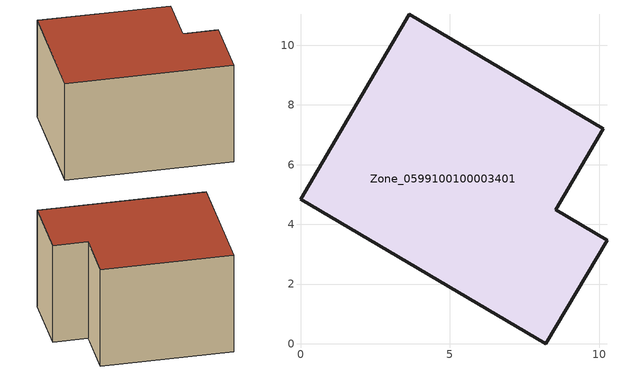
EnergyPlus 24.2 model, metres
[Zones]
Zone_0599100100003401
 floor ground (C_G): 0,4.85 3.65,11.04 10.15,7.2 8.54,4.48 10.27,3.47 8.22,0 z1.67
 wall outside (C_F): 10.27,3.47 8.54,4.48 10.15,7.2 3.65,11.04 0,4.85 8.22,0 10.27,3.47 z1.67:7.8
 roof outside (C_R): 0,4.85 8.22,0 10.27,3.47 8.54,4.48 10.15,7.2 3.65,11.04 z7.8
[BUILDING]
Pand.0599100100003401: North Axis=0; Terrain=City; Loads Convergence Tolerance Value=0.04; Temperature Convergence Tolerance Value=0.4; Solar Distribution=FullExterior; Maximum Number of Warmup Days=25; Minimum Number of Warmup Days=1
[Site:Location]
Rotterdam.The.Hague.AP_ZH_NLD Design_Conditions: Latitude=51.96; Longitude=4.45; Time Zone=1; Elevation=-4.5
[SITE:GROUNDTEMPERATURE:BUILDINGSURFACE]
18, 18, 18, 18, 18, 18, 18, 18, 18, 18, 18, 18
[MATERIAL] Thermal Absorptance=0.9; Solar Absorptance=0.7; Visible Absorptance=0.7
Name | Roughness | Thickness | Conductivity | Density | Specific Heat
G.TI.2006-2014 | MediumSmooth | 0.15 | 0.06 | 540 | 1210
F.TI.2006-2014 | Rough | 0.3 | 0.12 | 1920 | 840
R.TI.2006-2014 | MediumRough | 0.2 | 0.08 | 1500 | 1000
[CONSTRUCTION]
C_G: G.TI.2006-2014
C_F: F.TI.2006-2014
C_R: R.TI.2006-2014
[ZONE]
Zone_0599100100003401: Type=1; Multiplier=1; Ceiling Height=Autocalculate; Volume=Autocalculate; Floor Area=autocalculate; Part of Total Floor Area=Yes
[ZONEINFILTRATION:DESIGNFLOWRATE]
Infil_Zone_0599100100003401: Zone or ZoneList or Space or SpaceList=Zone_0599100100003401; Schedule=AlwaysOn; Design Flow Rate Calculation Method=Flow/Area; Flow Rate per Floor Area=0.0015; Constant Term Coefficient=1; Temperature Term Coefficient=0; Velocity Term Coefficient=0; Velocity Squared Term Coefficient=0
[HVACTEMPLATE:ZONE:IDEALLOADSAIRSYSTEM]
Zone_0599100100003401: Maximum Heating Supply Air Temperature=50; Minimum Cooling Supply Air Temperature=13; Maximum Heating Supply Air Humidity Ratio=0.0156; Minimum Cooling Supply Air Humidity Ratio=0.0077; Heating Limit=NoLimit; Cooling Limit=NoLimit; Dehumidification Control Type=ConstantSensibleHeatRatio; Cooling Sensible Heat Ratio=0.7; Dehumidification Setpoint=60; Humidification Control Type=None; Humidification Setpoint=30; Outdoor Air Method=None; Outdoor Air Flow Rate per Person=0.00944; Outdoor Air Flow Rate per Zone Floor Area=0; Outdoor Air Flow Rate per Zone=0; Demand Controlled Ventilation Type=None; Outdoor Air Economizer Type=NoEconomizer; Heat Recovery Type=None; Sensible Heat Recovery Effectiveness=0.7; Latent Heat Recovery Effectiveness=0.65
[ZONECONTROL:THERMOSTAT]
ThermostatControl_Zone_0599100100003401: Zone or ZoneList=Zone_0599100100003401; Control Type Schedule=DualSetpointControlType; Control 1=Thermostat_Zone_0599100100003401; Temperature Difference Between Cutout And Setpoint=0
[THERMOSTATSETPOINT:DUALSETPOINT]
Thermostat_Zone_0599100100003401: Heating Setpoint Temperature Schedule=HeatingSetpoint_Zone_0599100100003401; Cooling Setpoint Temperature Schedule=CoolingSetpoint_Zone_0599100100003401
[SCHEDULE:COMPACT]
HeatingSetpoint_Zone_0599100100003401: Through: 12/31, For: AllDays, Until: 24:00, 21
CoolingSetpoint_Zone_0599100100003401: Through: 12/31, For: AllDays, Until: 24:00, 24
DualSetpointControlType: Through: 12/31, For: AllDays, Until: 24:00, 4
AlwaysOn: Through: 12/31, For: AllDays, Until: 24:00, 1
